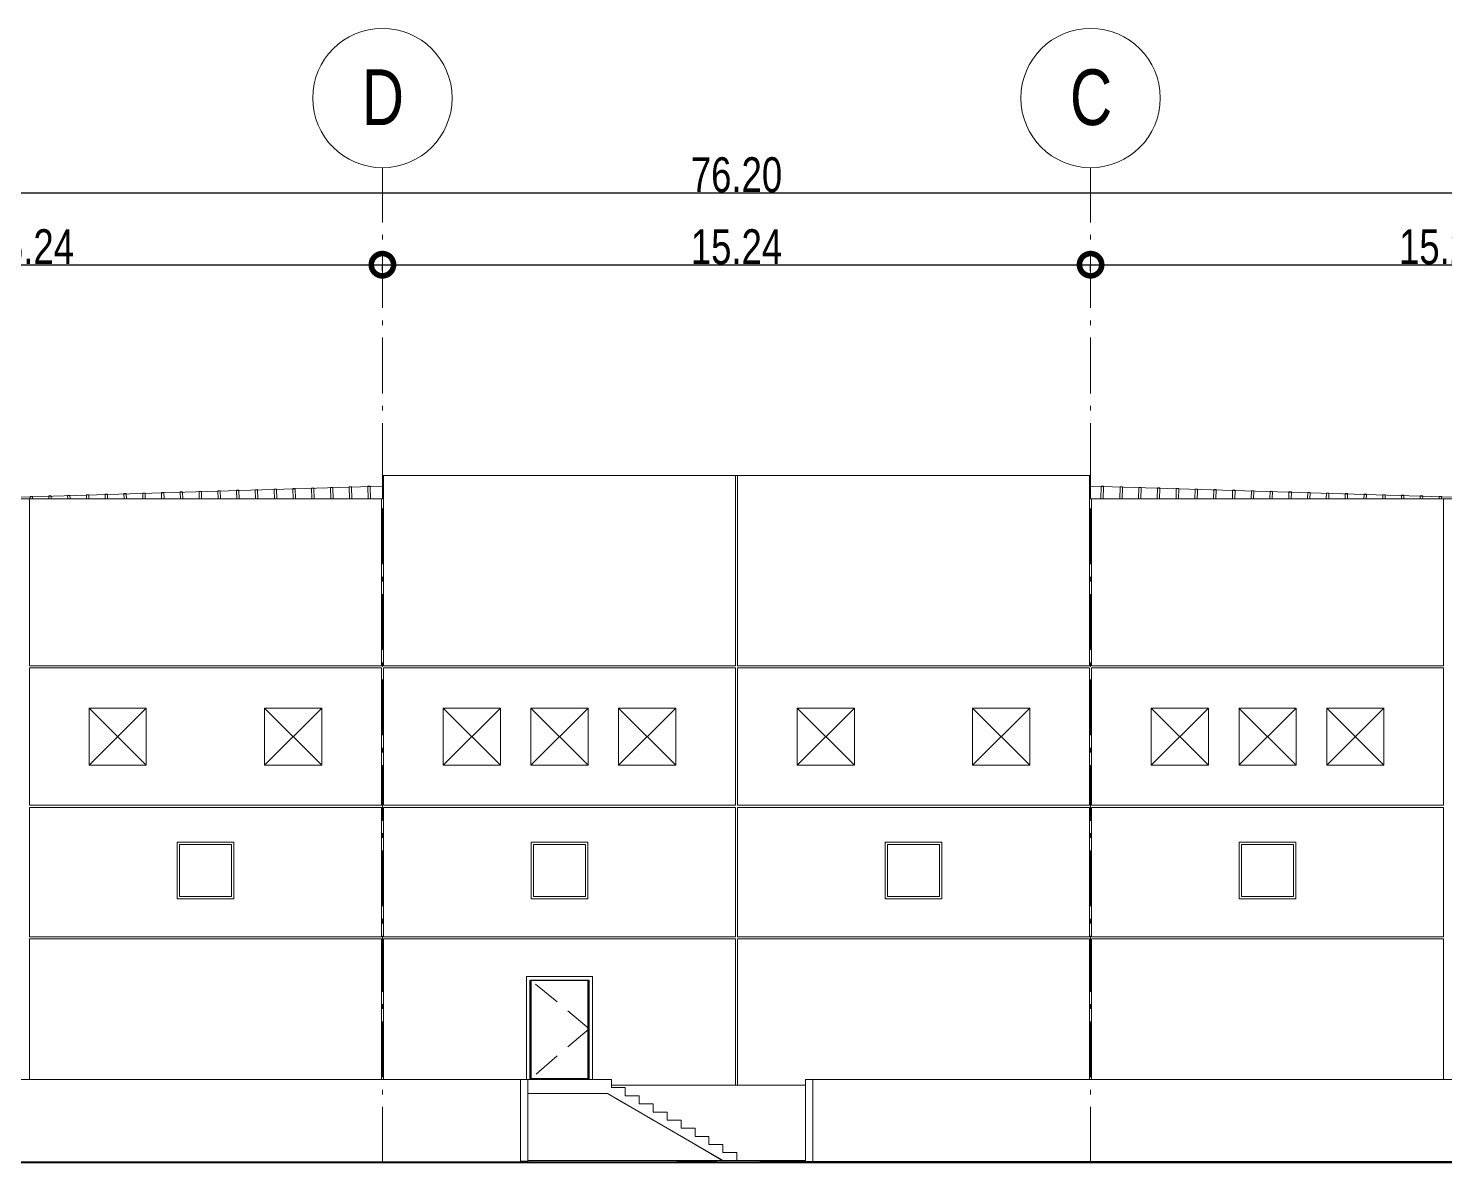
# Model space of a CAD drawing. Header units: metres. Extents: x -199 to 506, y -5 to 23.
# Drawn here: x 76.45 to 106.93, y -1.79 to 22.63 of the extents above; entities that cross this region are included whole.
import ezdxf

# ---------------------------------------------------------------- set-up
doc = ezdxf.new("R2010")
doc.units = ezdxf.units.M
doc.linetypes.add('01_Grid', pattern=[1.74, 1.2, -0.27, 0, -0.27])
doc.linetypes.add('04_Proyection', pattern=[0.9, 0.6, -0.3])
for name, color, linetype, lineweight in [('03EJES-1', 1, '01_Grid', 5), ('04NOEJE', 2, 'Continuous', 18), ('04NOEJE-1', 2, 'Continuous', 5), ('06MUREXT', 92, 'Continuous', 9), ('11PUER', 1, 'Continuous', 5), ('11PUER-1', 1, '04_Proyection', 5), ('13CIVERT', 7, 'Continuous', 5), ('22AMUEB', 8, 'Continuous', 5), ('26VENT', 144, 'Continuous', 5), ('31COTAS', 1, 'Continuous', 5), ('46BANQ', 8, 'Continuous', 5), ('70LINEA', 1, 'Continuous', 13), ('70LINEA-2', 250, 'Continuous', 15)]:
    doc.layers.add(name, color=color, linetype=linetype, lineweight=lineweight)
doc.styles.add('Arial', font='arial.ttf', dxfattribs={"width": 0.75, "height": 1.2})
doc.styles.add('Arial_1', font='arial.ttf', dxfattribs={"width": 0.75, "height": 0.75})
doc.dimstyles.new('Standard_-_2_5mm_Arial_Transparent', dxfattribs={"dimscale": 0.3048, "dimtxt": 0.765195, "dimasz": 3.149606, "dimexe": 0, "dimexo": 0.984252, "dimgap": 0, "dimtad": 1, "dimrnd": 0.01, "dimzin": 0, "dimdsep": 46, "dimtxsty": 'Arial_1', "dimblk1": 'DOTSMALL', "dimblk2": 'DOTSMALL', "dimsah": 1, "dimcen": 0.09, "dimazin": 0, "dimtfac": 1, "dimtdec": 4, "dimtix": 1, "dimtmove": 0, "dimatfit": 3, "dimfxl": 1, "dimtvp": 1, "dimtolj": 1, "dimtzin": 0, "dimarcsym": 2})

# ---------------------------------------------------------------- blocks, each defined once
blk = doc.blocks.new('Skylight - Barrel Vault - 27_62x1_10 - Barrel Vault-7825552-602rEastElevEje18 Paint')
at = {"layer": '26VENT'}
for p, q in [((-15.012, 12.764), (-15.012, 12.77)), ((-14.608, 12.752), (-14.608, 12.758)), ((-14.204, 12.74), (-14.204, 12.746)), ((-13.8, 12.728), (-13.8, 12.734)), ((-13.396, 12.716), (-13.396, 12.722)), ((-12.992, 12.704), (-12.992, 12.709)), ((-12.588, 12.691), (-12.588, 12.697)), ((-12.184, 12.679), (-12.184, 12.685)), ((-11.78, 12.667), (-11.78, 12.673)), ((-11.376, 12.655), (-11.376, 12.661)), ((-10.972, 12.643), (-10.972, 12.649)), ((-10.568, 12.631), (-10.568, 12.636)), ((-10.164, 12.619), (-10.164, 12.624)), ((-9.761, 12.606), (-9.76, 12.612)), ((-9.357, 12.594), (-9.356, 12.6)), ((-8.953, 12.582), (-8.952, 12.588)), ((-8.549, 12.57), (-8.549, 12.576)), ((-8.145, 12.558), (-8.145, 12.563)), ((-7.741, 12.546), (-7.741, 12.551)), ((-7.337, 12.533), (-7.337, 12.539)), ((-6.933, 12.521), (-6.933, 12.527)), ((-6.529, 12.509), (-6.529, 12.515)), ((-6.125, 12.502), (-6.125, 12.503)), ((0.338, 12.302), (0.338, 12.308)), ((0.742, 12.29), (0.742, 12.296)), ((1.146, 12.278), (1.146, 12.284)), ((1.55, 12.265), (1.55, 12.272)), ((1.954, 12.254), (1.954, 12.259)), ((2.358, 12.242), (2.358, 12.247)), ((2.762, 12.229), (2.762, 12.235)), ((3.166, 12.217), (3.166, 12.223)), ((3.569, 12.205), (3.57, 12.211)), ((3.973, 12.193), (3.974, 12.199)), ((4.377, 12.181), (4.377, 12.187)), ((4.781, 12.169), (4.781, 12.174)), ((5.185, 12.157), (5.185, 12.162)), ((5.589, 12.144), (5.589, 12.15)), ((5.993, 12.132), (5.993, 12.138)), ((6.397, 12.12), (6.397, 12.126)), ((6.801, 12.108), (6.801, 12.114)), ((7.205, 12.1), (7.205, 12.101))]:
    blk.add_line(p, q, dxfattribs=at)
blk = doc.blocks.new('Window - Fixed - 1_22x1_22 - Standard-7124419-602rEastElevEje18 Paint')
at = {"layer": '26VENT'}
for p, q in [((-4.37, 5.06), (-4.37, 3.94)), ((-4.37, 5.06), (-3.25, 5.06)), ((-4.37, 3.94), (-4.37, 5.06)), ((-3.25, 3.94), (-3.25, 5.06)), ((-3.25, 5.06), (-3.25, 3.94)), ((-4.37, 3.94), (-3.25, 3.94)), ((-3.25, 3.94), (-4.37, 3.94))]:
    blk.add_line(p, q, dxfattribs=at)
blk = doc.blocks.new('Sgl - F - AI - 4_x7_-7287663-602rEastElevEje18 Paint')
at = {"layer": '11PUER'}
for p, q in [((-27.281845, 2.1336), (-26.062645, 2.1336)), ((-27.281845, 2.1336), (-27.281845, 0.01905)), ((-26.062645, 0.01905), (-26.062645, 2.1336)), ((-26.062645, 0.01905), (-27.281845, 0.01905))]:
    blk.add_line(p, q, dxfattribs=at)
at = {"layer": '11PUER-1'}
for q in [(-27.307245, 2.159), (-27.307245, 0)]:
    blk.add_line((-26.032755, 1.092625), q, dxfattribs=at)
blk = doc.blocks.new('Mesker Frame AI - Mesker Frame AI2-7287665-602rEastElevEje18 Paint')
at = {"layer": '22AMUEB'}
for p, q in [((-25.959255, 2.2136), (-27.380745, 2.2136)), ((-27.380745, 0), (-27.380745, 2.2136)), ((-27.305745, 0), (-27.305745, 2.1386)), ((-27.305745, 2.1386), (-26.034255, 2.1386)), ((-26.034255, 2.1386), (-26.034255, 0)), ((-25.959255, 0), (-25.959255, 2.2136)), ((-27.285745, 0), (-27.285745, 2.1186)), ((-27.285745, 2.1186), (-27.281845, 2.1186)), ((-26.062645, 2.1186), (-26.054255, 2.1186)), ((-26.054255, 2.1186), (-26.054255, 0))]:
    blk.add_line(p, q, dxfattribs=at)
blk = doc.blocks.new('Window - Square Opening - 1_23x1_23m-7476537-602rEastElevEje18 Paint')
at = {"layer": '26VENT'}
for p, q in [((-1.3067, 6.76405), (-2.5386, 7.99595)), ((-1.3067, 7.99595), (-2.5386, 6.76405))]:
    blk.add_line(p, q, dxfattribs=at)
blk = doc.blocks.new('Window - Square Opening - 1_23x1_23m-V55-602rEastElevEje18 Paint')
at = {"layer": '26VENT'}
for p, q in [((-52.0333, 6.76405), (-50.8014, 7.99595)), ((-52.0333, 7.99595), (-50.8014, 6.76405))]:
    blk.add_line(p, q, dxfattribs=at)
blk = doc.blocks.new('Skylight - Barrel Vault - 27_62x1_10 - Barrel Vault-V56-602rEastElevEje18 Paint')
at = {"layer": '26VENT'}
for p, q in [((-6.236, 12.5), (-15.24, 12.771)), ((-15.018, 12.5), (-15.01, 12.77)), ((-14.96, 12.769), (-15.01, 12.77)), ((-14.96, 12.762), (-14.968, 12.502)), ((-14.96, 12.769), (-14.96, 12.763)), ((-14.614, 12.501), (-14.607, 12.752)), ((-14.607, 12.752), (-14.606, 12.758)), ((-14.556, 12.756), (-14.606, 12.758)), ((-14.556, 12.75), (-14.563, 12.502)), ((-14.556, 12.756), (-14.556, 12.751)), ((-14.21, 12.501), (-14.203, 12.74)), ((-14.203, 12.74), (-14.202, 12.746)), ((-14.152, 12.744), (-14.202, 12.746)), ((-14.152, 12.738), (-14.159, 12.501)), ((-14.152, 12.744), (-14.152, 12.739)), ((-13.806, 12.501), (-13.799, 12.727)), ((-13.748, 12.732), (-13.799, 12.734)), ((-13.799, 12.728), (-13.799, 12.734)), ((-13.748, 12.726), (-13.755, 12.501)), ((-13.748, 12.732), (-13.748, 12.726)), ((-13.401, 12.5), (-13.395, 12.715)), ((-13.344, 12.72), (-13.395, 12.721)), ((-13.395, 12.716), (-13.395, 12.721)), ((-13.344, 12.714), (-13.35, 12.5)), ((-13.344, 12.72), (-13.344, 12.714)), ((-12.997, 12.5), (-12.991, 12.703)), ((-12.94, 12.708), (-12.991, 12.709)), ((-12.991, 12.704), (-12.991, 12.709)), ((-12.942, 12.652), (-12.946, 12.5)), ((-12.94, 12.708), (-12.942, 12.652)), ((-12.593, 12.502), (-12.587, 12.691)), ((-12.536, 12.696), (-12.587, 12.697)), ((-12.587, 12.691), (-12.587, 12.697)), ((-12.536, 12.689), (-12.542, 12.501)), ((-12.536, 12.696), (-12.536, 12.69)), ((-12.188, 12.502), (-12.183, 12.679)), ((-12.132, 12.683), (-12.183, 12.685)), ((-12.183, 12.679), (-12.183, 12.685)), ((-12.132, 12.677), (-12.137, 12.502)), ((-12.132, 12.683), (-12.132, 12.678)), ((-11.784, 12.502), (-11.779, 12.673)), ((-11.728, 12.671), (-11.779, 12.673)), ((-11.728, 12.671), (-11.733, 12.502)), ((-11.38, 12.501), (-11.375, 12.654)), ((-11.324, 12.659), (-11.375, 12.661)), ((-11.375, 12.655), (-11.375, 12.661)), ((-11.324, 12.653), (-11.329, 12.502)), ((-11.324, 12.659), (-11.324, 12.653)), ((-10.975, 12.5), (-10.971, 12.642)), ((-10.92, 12.647), (-10.971, 12.649)), ((-10.971, 12.643), (-10.971, 12.649)), ((-10.92, 12.641), (-10.925, 12.502)), ((-10.92, 12.647), (-10.92, 12.641)), ((-10.571, 12.502), (-10.567, 12.636)), ((-10.516, 12.635), (-10.567, 12.636)), ((-10.516, 12.629), (-10.52, 12.502)), ((-10.516, 12.635), (-10.516, 12.629)), ((-10.167, 12.502), (-10.163, 12.618)), ((-10.112, 12.623), (-10.163, 12.624)), ((-10.163, 12.618), (-10.163, 12.624)), ((-10.112, 12.616), (-10.116, 12.502)), ((-10.112, 12.623), (-10.112, 12.617)), ((-9.762, 12.502), (-9.759, 12.606)), ((-9.708, 12.611), (-9.759, 12.612)), ((-9.759, 12.606), (-9.759, 12.612)), ((-9.709, 12.604), (-9.712, 12.502)), ((-9.708, 12.611), (-9.709, 12.605)), ((-9.358, 12.501), (-9.355, 12.594)), ((-9.304, 12.598), (-9.355, 12.6)), ((-9.355, 12.594), (-9.355, 12.6)), ((-9.305, 12.592), (-9.307, 12.501)), ((-9.304, 12.598), (-9.305, 12.593)), ((-8.954, 12.502), (-8.951, 12.581)), ((-8.9, 12.586), (-8.951, 12.588)), ((-8.951, 12.582), (-8.951, 12.588)), ((-8.901, 12.58), (-8.903, 12.502)), ((-8.9, 12.586), (-8.901, 12.58)), ((-8.55, 12.503), (-8.548, 12.569)), ((-8.548, 12.57), (-8.547, 12.576)), ((-8.497, 12.574), (-8.547, 12.576)), ((-8.497, 12.574), (-8.499, 12.503)), ((-8.145, 12.502), (-8.144, 12.557)), ((-8.144, 12.558), (-8.143, 12.563)), ((-8.093, 12.562), (-8.143, 12.563)), ((-8.093, 12.556), (-8.094, 12.502)), ((-8.093, 12.562), (-8.093, 12.556)), ((-7.741, 12.502), (-7.74, 12.545)), ((-7.74, 12.546), (-7.739, 12.551)), ((-7.689, 12.55), (-7.739, 12.551)), ((-7.689, 12.543), (-7.69, 12.502)), ((-7.689, 12.55), (-7.689, 12.544)), ((-7.337, 12.503), (-7.336, 12.539)), ((-7.285, 12.538), (-7.336, 12.539)), ((-7.285, 12.538), (-7.286, 12.503)), ((-6.881, 12.525), (-6.932, 12.527)), ((-6.932, 12.521), (-6.932, 12.527)), ((-6.932, 12.501), (-6.932, 12.521)), ((-6.881, 12.519), (-6.882, 12.5)), ((-6.881, 12.525), (-6.881, 12.52)), ((-6.477, 12.513), (-6.528, 12.515)), ((-6.528, 12.509), (-6.528, 12.515)), ((-6.528, 12.503), (-6.528, 12.508)), ((-6.477, 12.513), (-6.477, 12.508)), ((-6.477, 12.507), (-6.477, 12.503)), ((-6.073, 12.501), (-6.124, 12.503)), ((-6.124, 12.502), (-6.124, 12.503)), ((7.053, 12.1), (0, 12.312)), ((0.333, 12.1), (0.339, 12.302)), ((0.39, 12.307), (0.339, 12.308)), ((0.339, 12.302), (0.339, 12.308)), ((0.39, 12.3), (0.384, 12.1)), ((0.39, 12.307), (0.39, 12.301)), ((0.737, 12.101), (0.743, 12.29)), ((0.794, 12.294), (0.743, 12.296)), ((0.743, 12.29), (0.743, 12.296)), ((0.794, 12.288), (0.788, 12.101)), ((0.794, 12.294), (0.794, 12.289)), ((1.142, 12.101), (1.147, 12.277)), ((1.198, 12.282), (1.147, 12.284)), ((1.147, 12.278), (1.147, 12.284)), ((1.198, 12.276), (1.192, 12.101)), ((1.198, 12.282), (1.198, 12.277)), ((1.546, 12.101), (1.551, 12.272)), ((1.602, 12.27), (1.551, 12.272)), ((1.602, 12.27), (1.597, 12.101)), ((1.95, 12.101), (1.955, 12.253)), ((2.006, 12.258), (1.955, 12.259)), ((1.955, 12.254), (1.955, 12.259)), ((2.005, 12.233), (2.001, 12.1)), ((2.006, 12.252), (2.005, 12.233)), ((2.006, 12.258), (2.006, 12.252)), ((2.355, 12.1), (2.359, 12.241)), ((2.41, 12.246), (2.359, 12.247)), ((2.359, 12.242), (2.359, 12.247)), ((2.41, 12.239), (2.405, 12.1)), ((2.41, 12.246), (2.41, 12.24)), ((2.759, 12.101), (2.763, 12.235)), ((2.814, 12.234), (2.763, 12.235)), ((2.814, 12.234), (2.81, 12.101)), ((3.163, 12.101), (3.167, 12.217)), ((3.218, 12.221), (3.167, 12.223)), ((3.167, 12.217), (3.167, 12.223)), ((3.217, 12.215), (3.216, 12.166)), ((3.218, 12.221), (3.217, 12.216)), ((3.567, 12.101), (3.571, 12.205)), ((3.622, 12.209), (3.571, 12.211)), ((3.571, 12.205), (3.571, 12.211)), ((3.621, 12.203), (3.618, 12.101)), ((3.622, 12.209), (3.621, 12.204)), ((3.972, 12.101), (3.975, 12.192)), ((4.026, 12.197), (3.975, 12.199)), ((3.975, 12.193), (3.975, 12.199)), ((4.026, 12.197), (4.025, 12.191)), ((3.216, 12.166), (3.214, 12.101)), ((4.025, 12.191), (4.023, 12.1)), ((4.376, 12.101), (4.378, 12.18)), ((4.378, 12.181), (4.379, 12.187)), ((4.429, 12.185), (4.379, 12.187)), ((4.429, 12.179), (4.427, 12.101)), ((4.429, 12.185), (4.429, 12.179)), ((4.78, 12.101), (4.782, 12.168)), ((4.782, 12.169), (4.783, 12.174)), ((4.833, 12.173), (4.783, 12.174)), ((4.833, 12.167), (4.831, 12.101)), ((4.833, 12.173), (4.833, 12.167)), ((5.185, 12.101), (5.186, 12.156)), ((5.186, 12.156), (5.187, 12.162)), ((5.237, 12.161), (5.187, 12.162)), ((5.237, 12.154), (5.236, 12.101)), ((5.237, 12.161), (5.237, 12.155)), ((5.589, 12.101), (5.59, 12.144)), ((5.641, 12.148), (5.59, 12.15)), ((5.59, 12.144), (5.59, 12.15)), ((5.641, 12.142), (5.64, 12.101)), ((5.641, 12.148), (5.641, 12.143)), ((5.993, 12.101), (5.994, 12.138)), ((6.045, 12.136), (5.994, 12.138)), ((6.045, 12.136), (6.044, 12.101)), ((6.449, 12.124), (6.398, 12.126)), ((6.398, 12.12), (6.398, 12.126)), ((6.398, 12.101), (6.398, 12.119)), ((6.449, 12.118), (6.448, 12.1)), ((6.449, 12.124), (6.449, 12.118)), ((6.853, 12.112), (6.802, 12.114)), ((6.802, 12.108), (6.802, 12.114)), ((6.802, 12.101), (6.802, 12.107)), ((6.853, 12.112), (6.853, 12.106)), ((6.853, 12.106), (6.853, 12.101)), ((7.252, 12.1), (7.206, 12.101)), ((7.206, 12.1), (7.206, 12.101))]:
    blk.add_line(p, q, dxfattribs=at)
blk = doc.blocks.new('Skylight - Barrel Vault - 27_62x1_10 - Barrel Vault-V57-602rEastElevEje18 Paint')
at = {"layer": '26VENT'}
for p, q in [((-39.628, 12.502), (-39.679, 12.5)), ((-39.628, 12.502), (-39.628, 12.502)), ((-30.48, 12.771), (-39.484, 12.5)), ((-39.224, 12.514), (-39.275, 12.512)), ((-39.274, 12.507), (-39.275, 12.512)), ((-39.274, 12.502), (-39.274, 12.506)), ((-39.224, 12.514), (-39.224, 12.508)), ((-39.224, 12.508), (-39.223, 12.503)), ((-38.82, 12.526), (-38.871, 12.524)), ((-38.87, 12.519), (-38.871, 12.524)), ((-38.87, 12.499), (-38.87, 12.518)), ((-38.82, 12.526), (-38.82, 12.52)), ((-38.82, 12.52), (-38.819, 12.501)), ((-38.416, 12.538), (-38.467, 12.537)), ((-38.466, 12.503), (-38.467, 12.537)), ((-38.416, 12.538), (-38.415, 12.503)), ((-38.012, 12.55), (-38.063, 12.549)), ((-38.063, 12.543), (-38.063, 12.549)), ((-38.061, 12.502), (-38.063, 12.542)), ((-38.012, 12.55), (-38.012, 12.545)), ((-38.012, 12.544), (-38.011, 12.502)), ((-37.608, 12.562), (-37.659, 12.561)), ((-37.659, 12.555), (-37.659, 12.561)), ((-37.657, 12.502), (-37.659, 12.555)), ((-37.608, 12.562), (-37.608, 12.557)), ((-37.608, 12.556), (-37.606, 12.502)), ((-37.204, 12.575), (-37.255, 12.573)), ((-37.253, 12.503), (-37.255, 12.573)), ((-37.204, 12.575), (-37.204, 12.569)), ((-37.204, 12.568), (-37.202, 12.503)), ((-36.8, 12.587), (-36.851, 12.585)), ((-36.848, 12.502), (-36.851, 12.585)), ((-36.8, 12.587), (-36.8, 12.581)), ((-36.8, 12.58), (-36.798, 12.502)), ((-36.396, 12.599), (-36.447, 12.597)), ((-36.447, 12.592), (-36.447, 12.597)), ((-36.444, 12.5), (-36.447, 12.591)), ((-36.396, 12.599), (-36.396, 12.593)), ((-36.396, 12.593), (-36.393, 12.501)), ((-35.992, 12.611), (-36.043, 12.61)), ((-36.043, 12.604), (-36.043, 12.61)), ((-36.04, 12.502), (-36.043, 12.603)), ((-35.992, 12.611), (-35.992, 12.605)), ((-35.992, 12.605), (-35.989, 12.502)), ((-35.588, 12.623), (-35.639, 12.622)), ((-35.639, 12.616), (-35.639, 12.622)), ((-35.636, 12.502), (-35.639, 12.615)), ((-35.588, 12.623), (-35.588, 12.618)), ((-35.588, 12.617), (-35.585, 12.502)), ((-35.184, 12.635), (-35.235, 12.634)), ((-35.235, 12.628), (-35.235, 12.634)), ((-35.231, 12.502), (-35.235, 12.628)), ((-35.184, 12.635), (-35.18, 12.502)), ((-34.781, 12.648), (-34.831, 12.646)), ((-34.831, 12.64), (-34.831, 12.646)), ((-34.827, 12.502), (-34.831, 12.64)), ((-34.781, 12.648), (-34.78, 12.642)), ((-34.78, 12.641), (-34.776, 12.502)), ((-34.377, 12.66), (-34.427, 12.658)), ((-34.427, 12.652), (-34.427, 12.658)), ((-34.423, 12.501), (-34.427, 12.652)), ((-34.377, 12.66), (-34.376, 12.654)), ((-34.376, 12.653), (-34.372, 12.501)), ((-33.973, 12.672), (-34.023, 12.67)), ((-34.018, 12.501), (-34.023, 12.67)), ((-33.973, 12.672), (-33.968, 12.502)), ((-33.569, 12.684), (-33.619, 12.683)), ((-33.619, 12.677), (-33.619, 12.683)), ((-33.614, 12.502), (-33.619, 12.676)), ((-33.569, 12.684), (-33.569, 12.678)), ((-33.569, 12.678), (-33.563, 12.502)), ((-33.165, 12.696), (-33.216, 12.695)), ((-33.215, 12.689), (-33.216, 12.695)), ((-33.21, 12.502), (-33.215, 12.688)), ((-33.165, 12.696), (-33.165, 12.69)), ((-33.165, 12.69), (-33.159, 12.501)), ((-32.761, 12.708), (-32.812, 12.707)), ((-32.811, 12.701), (-32.812, 12.707)), ((-32.805, 12.502), (-32.811, 12.701)), ((-32.761, 12.708), (-32.761, 12.703)), ((-32.761, 12.702), (-32.755, 12.501)), ((-32.357, 12.721), (-32.408, 12.719)), ((-32.407, 12.713), (-32.408, 12.719)), ((-32.401, 12.502), (-32.407, 12.713)), ((-32.357, 12.721), (-32.357, 12.715)), ((-32.357, 12.714), (-32.35, 12.5)), ((-31.953, 12.733), (-32.004, 12.731)), ((-32.004, 12.725), (-32.004, 12.731)), ((-31.997, 12.502), (-32.004, 12.725)), ((-31.953, 12.733), (-31.953, 12.727)), ((-31.953, 12.726), (-31.946, 12.501)), ((-31.549, 12.745), (-31.6, 12.743)), ((-31.6, 12.738), (-31.6, 12.743)), ((-31.593, 12.502), (-31.6, 12.737)), ((-31.549, 12.745), (-31.549, 12.739)), ((-31.549, 12.739), (-31.542, 12.501)), ((-31.145, 12.757), (-31.196, 12.755)), ((-31.196, 12.75), (-31.196, 12.755)), ((-31.188, 12.501), (-31.196, 12.749)), ((-31.145, 12.757), (-31.145, 12.751)), ((-31.145, 12.751), (-31.137, 12.502)), ((-30.741, 12.769), (-30.792, 12.768)), ((-30.792, 12.762), (-30.792, 12.768)), ((-30.784, 12.5), (-30.792, 12.761)), ((-30.741, 12.769), (-30.741, 12.763)), ((-30.741, 12.763), (-30.733, 12.5)), ((-45.72, 12.312), (-52.773, 12.1)), ((-49.726, 12.198), (-49.777, 12.196)), ((-49.777, 12.19), (-49.777, 12.196)), ((-49.726, 12.198), (-49.726, 12.192)), ((-49.322, 12.21), (-49.373, 12.208)), ((-49.373, 12.203), (-49.373, 12.208)), ((-49.37, 12.101), (-49.373, 12.202)), ((-49.322, 12.21), (-49.319, 12.101)), ((-48.918, 12.222), (-48.969, 12.221)), ((-48.969, 12.215), (-48.969, 12.221)), ((-48.966, 12.101), (-48.969, 12.214)), ((-48.918, 12.222), (-48.918, 12.216)), ((-48.918, 12.216), (-48.915, 12.101)), ((-48.514, 12.234), (-48.565, 12.233)), ((-48.565, 12.227), (-48.565, 12.233)), ((-48.561, 12.101), (-48.565, 12.226)), ((-48.514, 12.234), (-48.51, 12.101)), ((-48.11, 12.246), (-48.161, 12.245)), ((-48.161, 12.239), (-48.161, 12.245)), ((-48.157, 12.1), (-48.161, 12.239)), ((-48.11, 12.246), (-48.11, 12.241)), ((-48.11, 12.24), (-48.106, 12.1)), ((-47.707, 12.259), (-47.757, 12.257)), ((-47.757, 12.251), (-47.757, 12.257)), ((-47.753, 12.1), (-47.757, 12.251)), ((-47.707, 12.259), (-47.706, 12.253)), ((-47.706, 12.252), (-47.702, 12.101)), ((-47.303, 12.271), (-47.353, 12.269)), ((-47.348, 12.101), (-47.353, 12.269)), ((-47.303, 12.271), (-47.297, 12.101)), ((-46.899, 12.283), (-46.949, 12.281)), ((-46.949, 12.276), (-46.949, 12.281)), ((-46.944, 12.101), (-46.949, 12.275)), ((-46.899, 12.283), (-46.898, 12.277)), ((-46.898, 12.277), (-46.893, 12.101)), ((-46.495, 12.295), (-46.545, 12.293)), ((-46.545, 12.288), (-46.545, 12.293)), ((-46.54, 12.101), (-46.545, 12.287)), ((-46.495, 12.295), (-46.495, 12.289)), ((-46.495, 12.289), (-46.489, 12.101)), ((-46.091, 12.307), (-46.142, 12.306)), ((-46.135, 12.1), (-46.142, 12.306)), ((-46.091, 12.307), (-46.091, 12.301)), ((-46.091, 12.301), (-46.085, 12.1)), ((-45.72, 12.318), (-45.738, 12.318)), ((-45.737, 12.312), (-45.738, 12.318)), ((-45.731, 12.1), (-45.737, 12.311)), ((-52.958, 12.1), (-52.969, 12.1)), ((-52.554, 12.113), (-52.605, 12.111)), ((-52.604, 12.105), (-52.605, 12.111)), ((-52.604, 12.101), (-52.604, 12.105)), ((-52.554, 12.113), (-52.554, 12.107)), ((-52.554, 12.106), (-52.553, 12.101)), ((-52.15, 12.125), (-52.201, 12.123)), ((-52.2, 12.118), (-52.201, 12.123)), ((-52.2, 12.101), (-52.2, 12.117)), ((-52.15, 12.125), (-52.15, 12.119)), ((-52.15, 12.118), (-52.149, 12.1)), ((-51.746, 12.137), (-51.797, 12.135)), ((-51.796, 12.101), (-51.797, 12.135)), ((-51.746, 12.137), (-51.745, 12.101)), ((-51.342, 12.149), (-51.393, 12.148)), ((-51.393, 12.142), (-51.393, 12.148)), ((-51.391, 12.101), (-51.393, 12.141)), ((-51.342, 12.149), (-51.342, 12.143)), ((-51.342, 12.143), (-51.341, 12.101)), ((-50.938, 12.161), (-50.989, 12.16)), ((-50.989, 12.154), (-50.989, 12.16)), ((-50.987, 12.1), (-50.989, 12.153)), ((-50.938, 12.161), (-50.938, 12.156)), ((-50.938, 12.155), (-50.936, 12.101)), ((-50.534, 12.173), (-50.585, 12.172)), ((-50.585, 12.166), (-50.585, 12.172)), ((-50.583, 12.101), (-50.585, 12.166)), ((-50.534, 12.173), (-50.534, 12.168)), ((-50.534, 12.167), (-50.532, 12.101)), ((-50.13, 12.186), (-50.181, 12.184)), ((-50.181, 12.178), (-50.181, 12.184)), ((-50.178, 12.101), (-50.181, 12.178)), ((-50.13, 12.186), (-50.13, 12.18)), ((-50.13, 12.179), (-50.128, 12.101)), ((-49.774, 12.1), (-49.777, 12.19)), ((-49.726, 12.191), (-49.723, 12.1))]:
    blk.add_line(p, q, dxfattribs=at)
blk = doc.blocks.new('Grid - Standard-4449989-602rEastElevEje18 Paint')
at = {"layer": '04NOEJE'}
blk.add_circle((0, 21.126), 1.5, dxfattribs=at)
blk = doc.blocks.new('_DotSmall')
at = {"color": 0, "linetype": 'ByBlock', "const_width": 0.5}
blk.add_lwpolyline([(-0.0625, 0, 1), (0.0625, 0, 1)], format="xyb", close=True, dxfattribs=at)
blk = doc.blocks.new('DIMBLOCK21-602rEastElevEje18 Paint')
at = {"layer": '31COTAS', "color": 0, "lineweight": -2, "transparency": 16777216}
for p, q in [((53.588, 18.958), (53.588, 19.088)), ((53.588, 19.088), (129.788, 19.088)), ((129.788, 18.958), (129.788, 19.088))]:
    blk.add_line(p, q, dxfattribs=at)
at = {"layer": 'Defpoints', "color": 0, "transparency": 16777216}
for p in [(53.588, 19.258), (129.788, 19.258), (129.788, 19.088)]:
    blk.add_point(p, dxfattribs=at)
at = {"layer": '31COTAS', "color": 0, "lineweight": -2, "transparency": 16777216, "xscale": 0.9599999999999999, "yscale": 0.9599999999999999, "zscale": 0.9599999999999999, "rotation": 180}
blk.add_blockref('_DotSmall', (53.588, 19.088), dxfattribs=at)
at = {"layer": '31COTAS', "color": 0, "lineweight": -2, "transparency": 16777216, "xscale": 0.9599999999999999, "yscale": 0.9599999999999999, "zscale": 0.9599999999999999}
blk.add_blockref('_DotSmall', (129.788, 19.088), dxfattribs=at)
at = {"layer": '31COTAS', "color": 0, "transparency": 16777216, "insert": (91.688, 19.471), "char_height": 0.75, "width": 2.28852, "attachment_point": 5, "style": 'Arial_1'}
blk.add_mtext('\\A1;76.20', dxfattribs=at)
blk = doc.blocks.new('DIMBLOCK23-602rEastElevEje18 Paint')
at = {"layer": '31COTAS', "color": 0, "lineweight": -2, "transparency": 16777216}
for p, q in [((68.828, 17.408), (68.828, 17.538)), ((68.828, 17.538), (84.068, 17.538)), ((84.068, 17.408), (84.068, 17.538))]:
    blk.add_line(p, q, dxfattribs=at)
at = {"layer": 'Defpoints', "color": 0, "transparency": 16777216}
for p in [(68.828, 17.708), (84.068, 17.708), (84.068, 17.538)]:
    blk.add_point(p, dxfattribs=at)
at = {"layer": '31COTAS', "color": 0, "lineweight": -2, "transparency": 16777216, "xscale": 0.9599999999999999, "yscale": 0.9599999999999999, "zscale": 0.9599999999999999, "rotation": 180}
blk.add_blockref('_DotSmall', (68.828, 17.538), dxfattribs=at)
at = {"layer": '31COTAS', "color": 0, "lineweight": -2, "transparency": 16777216, "xscale": 0.9599999999999999, "yscale": 0.9599999999999999, "zscale": 0.9599999999999999}
blk.add_blockref('_DotSmall', (84.068, 17.538), dxfattribs=at)
at = {"layer": '31COTAS', "color": 0, "transparency": 16777216, "insert": (76.448, 17.921), "char_height": 0.75, "width": 2.28852, "attachment_point": 5, "style": 'Arial_1'}
blk.add_mtext('\\A1;15.24', dxfattribs=at)
blk = doc.blocks.new('DIMBLOCK24-602rEastElevEje18 Paint')
at = {"layer": '31COTAS', "color": 0, "lineweight": -2, "transparency": 16777216}
for p, q in [((84.068, 17.408), (84.068, 17.538)), ((84.068, 17.538), (99.308, 17.538)), ((99.308, 17.408), (99.308, 17.538))]:
    blk.add_line(p, q, dxfattribs=at)
at = {"layer": 'Defpoints', "color": 0, "transparency": 16777216}
for p in [(84.068, 17.708), (99.308, 17.708), (99.308, 17.538)]:
    blk.add_point(p, dxfattribs=at)
at = {"layer": '31COTAS', "color": 0, "lineweight": -2, "transparency": 16777216, "xscale": 0.9599999999999999, "yscale": 0.9599999999999999, "zscale": 0.9599999999999999, "rotation": 180}
blk.add_blockref('_DotSmall', (84.068, 17.538), dxfattribs=at)
at = {"layer": '31COTAS', "color": 0, "lineweight": -2, "transparency": 16777216, "xscale": 0.9599999999999999, "yscale": 0.9599999999999999, "zscale": 0.9599999999999999}
blk.add_blockref('_DotSmall', (99.308, 17.538), dxfattribs=at)
at = {"layer": '31COTAS', "color": 0, "transparency": 16777216, "insert": (91.688, 17.921), "char_height": 0.75, "width": 2.28852, "attachment_point": 5, "style": 'Arial_1'}
blk.add_mtext('\\A1;15.24', dxfattribs=at)
blk = doc.blocks.new('DIMBLOCK25-602rEastElevEje18 Paint')
at = {"layer": '31COTAS', "color": 0, "lineweight": -2, "transparency": 16777216}
for p, q in [((99.308, 17.408), (99.308, 17.538)), ((99.308, 17.538), (114.548, 17.538)), ((114.548, 17.408), (114.548, 17.538))]:
    blk.add_line(p, q, dxfattribs=at)
at = {"layer": 'Defpoints', "color": 0, "transparency": 16777216}
for p in [(99.308, 17.708), (114.548, 17.708), (114.548, 17.538)]:
    blk.add_point(p, dxfattribs=at)
at = {"layer": '31COTAS', "color": 0, "lineweight": -2, "transparency": 16777216, "xscale": 0.9599999999999999, "yscale": 0.9599999999999999, "zscale": 0.9599999999999999, "rotation": 180}
blk.add_blockref('_DotSmall', (99.308, 17.538), dxfattribs=at)
at = {"layer": '31COTAS', "color": 0, "lineweight": -2, "transparency": 16777216, "xscale": 0.9599999999999999, "yscale": 0.9599999999999999, "zscale": 0.9599999999999999}
blk.add_blockref('_DotSmall', (114.548, 17.538), dxfattribs=at)
at = {"layer": '31COTAS', "color": 0, "transparency": 16777216, "insert": (106.928, 17.921), "char_height": 0.75, "width": 2.28852, "attachment_point": 5, "style": 'Arial_1'}
blk.add_mtext('\\A1;15.24', dxfattribs=at)

msp = doc.modelspace()

# ---------------------------------------------------------------- linework, layer by layer
at = {"layer": '03EJES-1'}
for p, q in [((84.068, -1.791), (84.068, 19.626)), ((99.308, -1.791), (99.308, 19.626))]:
    msp.add_line(p, q, dxfattribs=at)
at = {"layer": '06MUREXT'}
for p, q in [((99.308, 13), (84.068, 13)), ((84.068, 13), (84.068, 12.5)), ((99.308, 12.5), (99.308, 13)), ((84.068, 12.5), (68.828, 12.5)), ((114.548, 12.5), (99.308, 12.5)), ((77.755, 6.764), (77.755, 7.996)), ((77.755, 7.996), (78.986, 7.996)), ((78.986, 7.996), (78.986, 6.764)), ((81.529, 6.764), (81.529, 7.996)), ((81.529, 7.996), (82.761, 7.996)), ((82.761, 7.996), (82.761, 6.764)), ((85.375, 6.764), (85.375, 7.996)), ((85.375, 7.996), (86.606, 7.996)), ((86.606, 7.996), (86.606, 6.764)), ((87.262, 6.764), (87.262, 7.996)), ((87.262, 7.996), (88.494, 7.996)), ((88.494, 7.996), (88.494, 6.764)), ((89.149, 6.764), (89.149, 7.996)), ((89.149, 7.996), (90.381, 7.996)), ((90.381, 7.996), (90.381, 6.764)), ((92.995, 6.764), (92.995, 7.996)), ((92.995, 7.996), (94.226, 7.996)), ((94.226, 7.996), (94.226, 6.764)), ((96.769, 6.764), (96.769, 7.996)), ((96.769, 7.996), (98.001, 7.996)), ((98.001, 7.996), (98.001, 6.764)), ((100.615, 6.764), (100.615, 7.996)), ((100.615, 7.996), (101.846, 7.996)), ((101.846, 7.996), (101.846, 6.764)), ((102.502, 6.764), (102.502, 7.996)), ((102.502, 7.996), (103.734, 7.996)), ((103.734, 7.996), (103.734, 6.764)), ((104.389, 6.764), (104.389, 7.996)), ((104.389, 7.996), (105.621, 7.996)), ((105.621, 7.996), (105.621, 6.764)), ((78.986, 6.764), (77.755, 6.764)), ((82.761, 6.764), (81.529, 6.764)), ((86.606, 6.764), (85.375, 6.764)), ((88.494, 6.764), (87.262, 6.764)), ((90.381, 6.764), (89.149, 6.764)), ((94.226, 6.764), (92.995, 6.764)), ((98.001, 6.764), (96.769, 6.764)), ((101.846, 6.764), (100.615, 6.764)), ((103.734, 6.764), (102.502, 6.764)), ((105.621, 6.764), (104.389, 6.764)), ((79.648, 3.89), (79.648, 5.11)), ((79.648, 5.11), (80.868, 5.11)), ((80.868, 5.11), (80.868, 3.89)), ((87.268, 3.89), (87.268, 5.11)), ((87.268, 5.11), (88.488, 5.11)), ((88.488, 5.11), (88.488, 3.89)), ((94.888, 3.89), (94.888, 5.11)), ((94.888, 5.11), (96.108, 5.11)), ((96.108, 5.11), (96.108, 3.89)), ((102.508, 3.89), (102.508, 5.11)), ((102.508, 5.11), (103.728, 5.11)), ((103.728, 5.11), (103.728, 3.89)), ((80.868, 3.89), (79.648, 3.89)), ((88.488, 3.89), (87.268, 3.89)), ((96.108, 3.89), (94.888, 3.89)), ((103.728, 3.89), (102.508, 3.89)), ((87.042, -1.766), (87.042, 0)), ((87.042, 0), (87.195, 0)), ((87.195, 0), (87.195, -1.766)), ((88.91, -0.3), (87.195, -0.3)), ((91.391, -1.747), (88.91, -0.3)), ((93.175, -0.125), (88.995, -0.125)), ((93.175, -1.767), (93.175, 0)), ((93.175, 0), (93.327, 0)), ((93.327, 0), (93.327, -1.767)), ((87.195, -1.76), (87.042, -1.76)), ((93.327, -1.767), (93.175, -1.767))]:
    msp.add_line(p, q, dxfattribs=at)
at = {"layer": '13CIVERT'}
for p, q in [((87.195, 0), (88.911, 0)), ((87.195, -0.3), (88.911, -0.3)), ((88.911, 0), (88.995, 0)), ((88.911, -0.3), (88.995, -0.349)), ((88.995, -0.175), (88.995, 0)), ((88.995, -0.175), (89.295, -0.175)), ((89.295, -0.35), (89.295, -0.175)), ((89.295, -0.523), (88.995, -0.349)), ((89.295, -0.35), (89.595, -0.35)), ((89.595, -0.698), (89.295, -0.523)), ((89.595, -0.525), (89.595, -0.35)), ((89.595, -0.525), (89.895, -0.525)), ((89.895, -0.7), (89.895, -0.525)), ((89.895, -0.873), (89.595, -0.698)), ((89.895, -0.7), (90.195, -0.7)), ((90.195, -1.048), (89.895, -0.873)), ((90.195, -0.875), (90.195, -0.7)), ((90.195, -0.875), (90.495, -0.875)), ((90.495, -0.875), (90.495, -1.049)), ((90.195, -1.048), (90.495, -1.223)), ((90.495, -1.049), (90.795, -1.049)), ((90.795, -1.049), (90.795, -1.224)), ((90.495, -1.223), (90.795, -1.398)), ((90.795, -1.224), (91.095, -1.224)), ((90.795, -1.398), (91.095, -1.573)), ((91.095, -1.224), (91.095, -1.399)), ((91.095, -1.399), (91.395, -1.399)), ((91.395, -1.399), (91.395, -1.574)), ((91.095, -1.573), (91.395, -1.748)), ((91.395, -1.574), (91.695, -1.574)), ((91.695, -1.574), (91.695, -1.749))]:
    msp.add_line(p, q, dxfattribs=at)
at = {"layer": '46BANQ'}
for p, q in [((53.075, 0), (87.042, 0)), ((93.327, 0), (116.439, 0)), ((93.175, -1.767), (73.138, -1.772)), ((130.189, -1.779), (73.138, -1.772)), ((87.195, -1.747), (93.175, -1.747)), ((91.695, -1.747), (90.404, -1.768)), ((91.695, -1.747), (93.175, -1.767)), ((130.189, -1.779), (93.175, -1.767)), ((133.814, -1.767), (93.175, -1.767))]:
    msp.add_line(p, q, dxfattribs=at)
at = {"layer": '70LINEA'}
for p, q in [((84.09, 13), (91.666, 13)), ((84.09, 13), (84.09, 8.902)), ((91.666, 13), (91.666, 8.902)), ((99.286, 13), (91.71, 13)), ((91.71, 13), (91.71, 8.902)), ((99.286, 13), (99.286, 8.902)), ((84.046, 12.5), (76.47, 12.5)), ((76.47, 12.5), (76.47, 8.902)), ((84.046, 12.5), (84.046, 8.902)), ((99.33, 12.5), (106.906, 12.5)), ((99.33, 12.5), (99.33, 8.902)), ((106.906, 12.5), (106.906, 8.902)), ((84.046, 8.902), (76.47, 8.902)), ((76.47, 8.858), (84.046, 8.858)), ((76.47, 8.858), (76.47, 5.902)), ((84.046, 8.858), (84.046, 5.902)), ((91.666, 8.902), (84.09, 8.902)), ((84.09, 8.858), (91.666, 8.858)), ((84.09, 8.858), (84.09, 5.902)), ((91.666, 8.858), (91.666, 5.902)), ((99.286, 8.902), (91.71, 8.902)), ((91.71, 8.858), (99.286, 8.858)), ((91.71, 8.858), (91.71, 5.902)), ((99.286, 8.858), (99.286, 5.902)), ((106.906, 8.902), (99.33, 8.902)), ((99.33, 8.858), (106.906, 8.858)), ((99.33, 8.858), (99.33, 5.902)), ((106.906, 8.858), (106.906, 5.902)), ((77.755, 6.764), (77.755, 7.996)), ((77.755, 7.996), (78.986, 7.996)), ((78.986, 7.996), (78.986, 6.764)), ((81.529, 6.764), (81.529, 7.996)), ((81.529, 7.996), (82.761, 7.996)), ((82.761, 7.996), (82.761, 6.764)), ((85.375, 6.764), (85.375, 7.996)), ((85.375, 7.996), (86.606, 7.996)), ((86.606, 7.996), (86.606, 6.764)), ((87.262, 6.764), (87.262, 7.996)), ((87.262, 7.996), (88.494, 7.996)), ((88.494, 7.996), (88.494, 6.764)), ((89.149, 6.764), (89.149, 7.996)), ((89.149, 7.996), (90.381, 7.996)), ((90.381, 7.996), (90.381, 6.764)), ((92.995, 6.764), (92.995, 7.996)), ((92.995, 7.996), (94.226, 7.996)), ((94.226, 7.996), (94.226, 6.764)), ((96.769, 6.764), (96.769, 7.996)), ((96.769, 7.996), (98.001, 7.996)), ((98.001, 7.996), (98.001, 6.764)), ((100.615, 6.764), (100.615, 7.996)), ((100.615, 7.996), (101.846, 7.996)), ((101.846, 7.996), (101.846, 6.764)), ((102.502, 6.764), (102.502, 7.996)), ((102.502, 7.996), (103.734, 7.996)), ((103.734, 7.996), (103.734, 6.764)), ((104.389, 6.764), (104.389, 7.996)), ((104.389, 7.996), (105.621, 7.996)), ((105.621, 7.996), (105.621, 6.764)), ((78.986, 6.764), (77.755, 6.764)), ((82.761, 6.764), (81.529, 6.764)), ((86.606, 6.764), (85.375, 6.764)), ((88.494, 6.764), (87.262, 6.764)), ((90.381, 6.764), (89.149, 6.764)), ((94.226, 6.764), (92.995, 6.764)), ((98.001, 6.764), (96.769, 6.764)), ((101.846, 6.764), (100.615, 6.764)), ((103.734, 6.764), (102.502, 6.764)), ((105.621, 6.764), (104.389, 6.764)), ((84.046, 5.902), (76.47, 5.902)), ((76.47, 5.858), (84.046, 5.858)), ((76.47, 5.858), (76.47, 3.07)), ((84.046, 5.858), (84.046, 3.07)), ((91.666, 5.902), (84.09, 5.902)), ((84.09, 5.858), (91.666, 5.858)), ((84.09, 5.858), (84.09, 3.07)), ((91.666, 5.858), (91.666, 3.07)), ((99.286, 5.902), (91.71, 5.902)), ((91.71, 5.858), (99.286, 5.858)), ((91.71, 5.858), (91.71, 3.07)), ((99.286, 5.858), (99.286, 3.07)), ((106.906, 5.902), (99.33, 5.902)), ((99.33, 5.858), (106.906, 5.858)), ((99.33, 5.858), (99.33, 3.07)), ((106.906, 5.858), (106.906, 3.07)), ((79.648, 3.89), (79.648, 5.11)), ((79.648, 5.11), (80.868, 5.11)), ((80.868, 5.11), (80.868, 3.89)), ((87.268, 3.89), (87.268, 5.11)), ((87.268, 5.11), (88.488, 5.11)), ((88.488, 5.11), (88.488, 3.89)), ((94.888, 3.89), (94.888, 5.11)), ((94.888, 5.11), (96.108, 5.11)), ((96.108, 5.11), (96.108, 3.89)), ((102.508, 3.89), (102.508, 5.11)), ((102.508, 5.11), (103.728, 5.11)), ((103.728, 5.11), (103.728, 3.89)), ((80.868, 3.89), (79.648, 3.89)), ((88.488, 3.89), (87.268, 3.89)), ((96.108, 3.89), (94.888, 3.89)), ((103.728, 3.89), (102.508, 3.89)), ((84.046, 3.07), (76.47, 3.07)), ((91.666, 3.07), (84.09, 3.07)), ((99.286, 3.07), (91.71, 3.07)), ((106.906, 3.07), (99.33, 3.07)), ((76.47, 3.026), (84.046, 3.026)), ((76.47, 3.026), (76.47, 0)), ((84.046, 3.026), (84.046, 0)), ((84.09, 3.026), (91.666, 3.026)), ((84.09, 3.026), (84.09, 0)), ((91.666, 3.026), (91.666, -0.125)), ((91.71, 3.026), (99.286, 3.026)), ((91.71, 3.026), (91.71, -0.125)), ((99.286, 3.026), (99.286, 0)), ((99.33, 3.026), (106.906, 3.026)), ((99.33, 3.026), (99.33, 0)), ((106.906, 3.026), (106.906, 0))]:
    msp.add_line(p, q, dxfattribs=at)
at = {"layer": '70LINEA-2'}
msp.add_line((36.36, -1.791), (143.07, -1.791), dxfattribs=at)

# ---------------------------------------------------------------- block references
at = {"layer": '04NOEJE'}
for p in [(84.068, 0), (99.308, 0)]:
    msp.add_blockref('Grid - Standard-4449989-602rEastElevEje18 Paint', p, dxfattribs=at)
at = {"layer": '11PUER'}
msp.add_blockref('Sgl - F - AI - 4_x7_-7287663-602rEastElevEje18 Paint', (114.548, 0), dxfattribs=at)
at = {"layer": '22AMUEB'}
msp.add_blockref('Mesker Frame AI - Mesker Frame AI2-7287665-602rEastElevEje18 Paint', (114.548, 0), dxfattribs=at)
at = {"layer": '26VENT'}
for name, p in [('Skylight - Barrel Vault - 27_62x1_10 - Barrel Vault-V57-602rEastElevEje18 Paint', (114.548, 0)), ('Skylight - Barrel Vault - 27_62x1_10 - Barrel Vault-V56-602rEastElevEje18 Paint', (114.548, 0)), ('Skylight - Barrel Vault - 27_62x1_10 - Barrel Vault-7825552-602rEastElevEje18 Paint', (114.548, 0)), ('Window - Square Opening - 1_23x1_23m-7476537-602rEastElevEje18 Paint', (80.293, 0)), ('Window - Square Opening - 1_23x1_23m-V55-602rEastElevEje18 Paint', (129.788, 0)), ('Window - Square Opening - 1_23x1_23m-7476537-602rEastElevEje18 Paint', (84.068, 0)), ('Window - Square Opening - 1_23x1_23m-V55-602rEastElevEje18 Paint', (133.563, 0)), ('Window - Square Opening - 1_23x1_23m-7476537-602rEastElevEje18 Paint', (87.913, 0)), ('Window - Square Opening - 1_23x1_23m-V55-602rEastElevEje18 Paint', (137.408, 0)), ('Window - Square Opening - 1_23x1_23m-V55-602rEastElevEje18 Paint', (139.295, 0)), ('Window - Square Opening - 1_23x1_23m-7476537-602rEastElevEje18 Paint', (89.8, 0)), ('Window - Square Opening - 1_23x1_23m-7476537-602rEastElevEje18 Paint', (91.688, 0)), ('Window - Square Opening - 1_23x1_23m-V55-602rEastElevEje18 Paint', (141.183, 0)), ('Window - Square Opening - 1_23x1_23m-7476537-602rEastElevEje18 Paint', (95.533, 0)), ('Window - Square Opening - 1_23x1_23m-V55-602rEastElevEje18 Paint', (145.028, 0)), ('Window - Square Opening - 1_23x1_23m-7476537-602rEastElevEje18 Paint', (99.308, 0)), ('Window - Square Opening - 1_23x1_23m-V55-602rEastElevEje18 Paint', (148.803, 0)), ('Window - Square Opening - 1_23x1_23m-7476537-602rEastElevEje18 Paint', (103.153, 0)), ('Window - Square Opening - 1_23x1_23m-V55-602rEastElevEje18 Paint', (152.648, 0)), ('Window - Square Opening - 1_23x1_23m-V55-602rEastElevEje18 Paint', (154.535, 0)), ('Window - Square Opening - 1_23x1_23m-7476537-602rEastElevEje18 Paint', (105.04, 0)), ('Window - Square Opening - 1_23x1_23m-7476537-602rEastElevEje18 Paint', (106.928, 0)), ('Window - Square Opening - 1_23x1_23m-V55-602rEastElevEje18 Paint', (156.423, 0)), ('Window - Fixed - 1_22x1_22 - Standard-7124419-602rEastElevEje18 Paint', (84.068, 0)), ('Window - Fixed - 1_22x1_22 - Standard-7124419-602rEastElevEje18 Paint', (91.688, 0)), ('Window - Fixed - 1_22x1_22 - Standard-7124419-602rEastElevEje18 Paint', (99.308, 0)), ('Window - Fixed - 1_22x1_22 - Standard-7124419-602rEastElevEje18 Paint', (106.928, 0))]:
    msp.add_blockref(name, p, dxfattribs=at)

# ---------------------------------------------------------------- texts
at = {"layer": '04NOEJE-1', "char_height": 1.2, "width": 1.10032, "attachment_point": 1, "style": 'Arial'}
for s, insert in [('D', (83.624, 21.743)), ('C', (98.864, 21.743))]:
    msp.add_mtext(s, dxfattribs=dict(at, insert=insert))

# ---------------------------------------------------------------- dimensions: what is measured, and where the dimension line sits
at = {"layer": '31COTAS'}
for base, p1, p2, override, picture, middle in [((129.788, 19.088), (53.588, 19.258), (129.788, 19.258), {"dimpost": '<>', "dimfxl": 76.2}, 'DIMBLOCK21-602rEastElevEje18 Paint', (91.688, 19.471)), ((84.068, 17.538), (68.828, 17.708), (84.068, 17.708), {"dimpost": '<>', "dimfxl": 15.24}, 'DIMBLOCK23-602rEastElevEje18 Paint', (76.448, 17.921)), ((99.308, 17.538), (84.068, 17.708), (99.308, 17.708), {"dimpost": '<>', "dimfxl": 15.24}, 'DIMBLOCK24-602rEastElevEje18 Paint', (91.688, 17.921)), ((114.548, 17.538), (99.308, 17.708), (114.548, 17.708), {"dimpost": '<>', "dimfxl": 15.24}, 'DIMBLOCK25-602rEastElevEje18 Paint', (106.928, 17.921))]:
    dim = msp.add_linear_dim(base=base, p1=p1, p2=p2, dimstyle='Standard_-_2_5mm_Arial_Transparent', override=override, dxfattribs=at)
    dim.commit()
    dim.dimension.update_dxf_attribs({"geometry": picture, "text_midpoint": middle})

doc.saveas('drawing.dxf')
